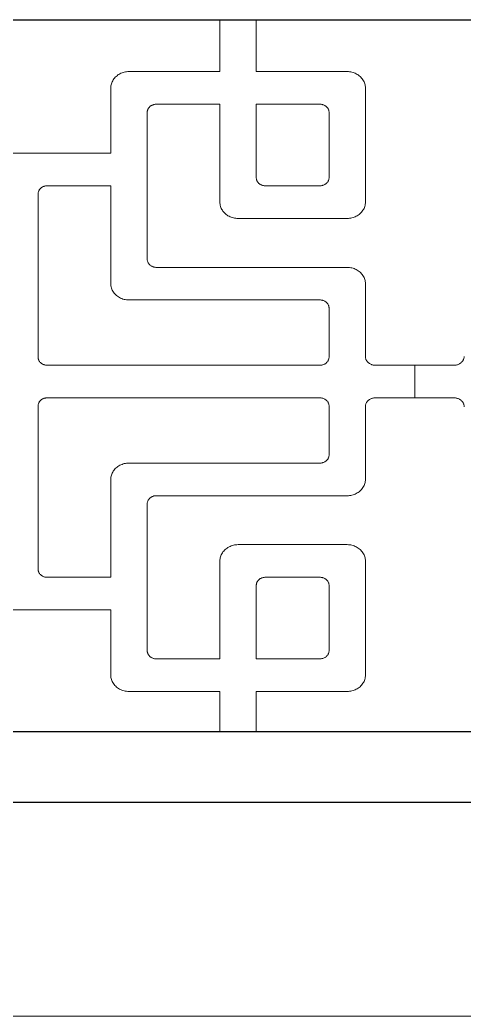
# Model space of a CAD drawing. Extents: x 1188826 to 1909461, y 608442 to 1651179.
# Drawn here: x 1691195 to 1691507, y 1034263 to 1034963 of the extents above; entities that cross this region are included whole.
import ezdxf

# ---------------------------------------------------------------- set-up
doc = ezdxf.new("R2010")
doc.units = 0
doc.header["$LTSCALE"] = 1000
doc.header["$MEASUREMENT"] = 0
doc.linetypes.add('ACAD_ISO10W100', pattern=[18.5, 12, -3, 0.5, -3])
doc.linetypes.add('DOTE', pattern=[2.42, 2, -0.2, 0.02, -0.2])
doc.layers.add('DOTE', color=19, linetype='DOTE', lineweight=9)
doc.layers.add('煤化工粉煤灰', color=7, linetype='Continuous', lineweight=0)
doc.layers.add('立面线', color=40, linetype='Continuous')

msp = doc.modelspace()

# ---------------------------------------------------------------- linework, layer by layer
at = {"layer": 'DOTE', "linetype": 'ACAD_ISO10W100', "ltscale": 100}
msp.add_line((1687342.46, 1034263.42), (1705542.34, 1034263.42), dxfattribs=at)
at = {"layer": '煤化工粉煤灰', "color": 34}
for p, q in [((1691335.43, 1034927.1), (1691335.43, 1034963.44)), ((1691361.02, 1034927.1), (1691361.02, 1034963.44)), ((1691265.79, 1034925.92), (1691265.05, 1034925.57)), ((1691266.56, 1034926.23), (1691265.79, 1034925.92)), ((1691267.34, 1034926.5), (1691266.56, 1034926.23)), ((1691268.14, 1034926.71), (1691267.34, 1034926.5)), ((1691268.96, 1034926.88), (1691268.14, 1034926.71)), ((1691269.78, 1034927.01), (1691268.96, 1034926.88)), ((1691270.61, 1034927.08), (1691269.78, 1034927.01)), ((1691271.45, 1034927.1), (1691270.61, 1034927.08)), ((1691335.43, 1034927.1), (1691271.45, 1034927.1)), ((1691425, 1034927.1), (1691361.02, 1034927.1)), ((1691425.83, 1034927.08), (1691425, 1034927.1)), ((1691426.67, 1034927.01), (1691425.83, 1034927.08)), ((1691427.49, 1034926.88), (1691426.67, 1034927.01)), ((1691428.31, 1034926.71), (1691427.49, 1034926.88)), ((1691429.11, 1034926.5), (1691428.31, 1034926.71)), ((1691429.89, 1034926.23), (1691429.11, 1034926.5)), ((1691430.65, 1034925.92), (1691429.89, 1034926.23)), ((1691431.39, 1034925.57), (1691430.65, 1034925.92)), ((1691259.34, 1034919.33), (1691259.09, 1034918.61)), ((1691259.63, 1034920.03), (1691259.34, 1034919.33)), ((1691259.98, 1034920.71), (1691259.63, 1034920.03)), ((1691260.37, 1034921.37), (1691259.98, 1034920.71)), ((1691260.81, 1034922.01), (1691260.37, 1034921.37)), ((1691261.3, 1034922.62), (1691260.81, 1034922.01)), ((1691261.83, 1034923.2), (1691261.3, 1034922.62)), ((1691262.4, 1034923.75), (1691261.83, 1034923.2)), ((1691263.02, 1034924.26), (1691262.4, 1034923.75)), ((1691263.66, 1034924.74), (1691263.02, 1034924.26)), ((1691264.34, 1034925.17), (1691263.66, 1034924.74)), ((1691265.05, 1034925.57), (1691264.34, 1034925.17)), ((1691432.1, 1034925.17), (1691431.39, 1034925.57)), ((1691432.79, 1034924.74), (1691432.1, 1034925.17)), ((1691433.43, 1034924.26), (1691432.79, 1034924.74)), ((1691434.04, 1034923.75), (1691433.43, 1034924.26)), ((1691434.62, 1034923.2), (1691434.04, 1034923.75)), ((1691435.15, 1034922.62), (1691434.62, 1034923.2)), ((1691435.63, 1034922.01), (1691435.15, 1034922.62)), ((1691436.08, 1034921.37), (1691435.63, 1034922.01)), ((1691436.47, 1034920.71), (1691436.08, 1034921.37)), ((1691436.82, 1034920.03), (1691436.47, 1034920.71)), ((1691437.11, 1034919.33), (1691436.82, 1034920.03)), ((1691437.36, 1034918.61), (1691437.11, 1034919.33)), ((1691258.68, 1034916.39), (1691258.66, 1034915.64)), ((1691258.66, 1034915.64), (1691258.66, 1034869.79)), ((1691258.77, 1034917.14), (1691258.68, 1034916.39)), ((1691258.9, 1034917.88), (1691258.77, 1034917.14)), ((1691259.09, 1034918.61), (1691258.9, 1034917.88)), ((1691437.55, 1034917.88), (1691437.36, 1034918.61)), ((1691437.68, 1034917.14), (1691437.55, 1034917.88)), ((1691437.76, 1034916.39), (1691437.68, 1034917.14)), ((1691437.79, 1034915.64), (1691437.76, 1034916.39)), ((1691437.79, 1034835.4), (1691437.79, 1034915.64)), ((1691284.25, 1034898.45), (1691284.26, 1034898.82)), ((1691284.25, 1034795.29), (1691284.25, 1034898.45)), ((1691284.26, 1034898.82), (1691284.3, 1034899.2)), ((1691284.3, 1034899.2), (1691284.37, 1034899.57)), ((1691284.37, 1034899.57), (1691284.46, 1034899.93)), ((1691284.46, 1034899.93), (1691284.59, 1034900.29)), ((1691284.59, 1034900.29), (1691284.73, 1034900.64)), ((1691284.73, 1034900.64), (1691284.91, 1034900.98)), ((1691284.91, 1034900.98), (1691285.1, 1034901.31)), ((1691285.1, 1034901.31), (1691285.33, 1034901.63)), ((1691285.33, 1034901.63), (1691285.57, 1034901.94)), ((1691285.57, 1034901.94), (1691285.83, 1034902.23)), ((1691285.83, 1034902.23), (1691286.12, 1034902.5)), ((1691286.12, 1034902.5), (1691286.43, 1034902.76)), ((1691286.43, 1034902.76), (1691286.75, 1034902.99)), ((1691286.75, 1034902.99), (1691287.09, 1034903.21)), ((1691287.09, 1034903.21), (1691287.45, 1034903.41)), ((1691287.45, 1034903.41), (1691287.82, 1034903.59)), ((1691287.82, 1034903.59), (1691288.2, 1034903.74)), ((1691288.2, 1034903.74), (1691288.59, 1034903.87)), ((1691288.59, 1034903.87), (1691288.99, 1034903.98)), ((1691288.99, 1034903.98), (1691289.4, 1034904.07)), ((1691289.4, 1034904.07), (1691289.81, 1034904.13)), ((1691289.81, 1034904.13), (1691290.23, 1034904.17)), ((1691290.23, 1034904.17), (1691290.64, 1034904.18)), ((1691290.64, 1034904.18), (1691335.43, 1034904.18)), ((1691335.43, 1034904.18), (1691335.43, 1034835.4)), ((1691361.02, 1034904.18), (1691405.8, 1034904.18)), ((1691361.02, 1034852.6), (1691361.02, 1034904.18)), ((1691405.8, 1034904.18), (1691406.24, 1034904.17)), ((1691406.24, 1034904.17), (1691406.67, 1034904.13)), ((1691406.67, 1034904.13), (1691407.1, 1034904.06)), ((1691407.1, 1034904.06), (1691407.53, 1034903.97)), ((1691407.53, 1034903.97), (1691407.95, 1034903.85)), ((1691407.95, 1034903.85), (1691408.35, 1034903.7)), ((1691408.35, 1034903.7), (1691408.75, 1034903.54)), ((1691408.75, 1034903.54), (1691409.13, 1034903.34)), ((1691409.13, 1034903.34), (1691409.49, 1034903.13)), ((1691409.49, 1034903.13), (1691409.84, 1034902.89)), ((1691409.84, 1034902.89), (1691410.17, 1034902.64)), ((1691410.17, 1034902.64), (1691410.48, 1034902.36)), ((1691410.48, 1034902.36), (1691410.77, 1034902.06)), ((1691410.77, 1034902.06), (1691411.03, 1034901.75)), ((1691411.03, 1034901.75), (1691411.27, 1034901.43)), ((1691411.27, 1034901.43), (1691411.48, 1034901.08)), ((1691411.48, 1034901.08), (1691411.67, 1034900.73)), ((1691411.67, 1034900.73), (1691411.83, 1034900.37)), ((1691411.83, 1034900.37), (1691411.96, 1034899.99)), ((1691411.96, 1034899.99), (1691412.07, 1034899.61)), ((1691412.07, 1034899.61), (1691412.14, 1034899.23)), ((1691412.14, 1034899.23), (1691412.19, 1034898.84)), ((1691412.19, 1034898.84), (1691412.2, 1034898.45)), ((1691412.2, 1034898.45), (1691412.2, 1034852.6)), ((1691130.7, 1034869.79), (1691258.66, 1034869.79)), ((1691361.03, 1034852.22), (1691361.02, 1034852.6)), ((1691361.07, 1034851.85), (1691361.03, 1034852.22)), ((1691361.14, 1034851.48), (1691361.07, 1034851.85)), ((1691361.24, 1034851.11), (1691361.14, 1034851.48)), ((1691361.36, 1034850.76), (1691361.24, 1034851.11)), ((1691361.51, 1034850.4), (1691361.36, 1034850.76)), ((1691361.68, 1034850.06), (1691361.51, 1034850.4)), ((1691361.88, 1034849.73), (1691361.68, 1034850.06)), ((1691362.1, 1034849.41), (1691361.88, 1034849.73)), ((1691362.34, 1034849.11), (1691362.1, 1034849.41)), ((1691362.61, 1034848.82), (1691362.34, 1034849.11)), ((1691410.77, 1034848.98), (1691410.48, 1034848.69)), ((1691411.03, 1034849.29), (1691410.77, 1034848.98)), ((1691411.27, 1034849.62), (1691411.03, 1034849.29)), ((1691411.48, 1034849.96), (1691411.27, 1034849.62)), ((1691411.67, 1034850.31), (1691411.48, 1034849.96)), ((1691411.83, 1034850.68), (1691411.67, 1034850.31)), ((1691411.96, 1034851.05), (1691411.83, 1034850.68)), ((1691412.07, 1034851.43), (1691411.96, 1034851.05)), ((1691412.14, 1034851.82), (1691412.07, 1034851.43)), ((1691412.19, 1034852.21), (1691412.14, 1034851.82)), ((1691412.2, 1034852.6), (1691412.19, 1034852.21)), ((1691207.49, 1034841.51), (1691207.53, 1034841.88)), ((1691207.53, 1034841.88), (1691207.6, 1034842.25)), ((1691207.6, 1034842.25), (1691207.69, 1034842.62)), ((1691207.69, 1034842.62), (1691207.81, 1034842.98)), ((1691207.81, 1034842.98), (1691207.96, 1034843.33)), ((1691207.96, 1034843.33), (1691208.13, 1034843.67)), ((1691208.13, 1034843.67), (1691208.33, 1034844)), ((1691208.33, 1034844), (1691208.55, 1034844.32)), ((1691208.55, 1034844.32), (1691208.8, 1034844.62)), ((1691208.8, 1034844.62), (1691209.06, 1034844.91)), ((1691209.06, 1034844.91), (1691209.35, 1034845.19)), ((1691209.35, 1034845.19), (1691209.65, 1034845.44)), ((1691209.65, 1034845.44), (1691209.98, 1034845.68)), ((1691209.98, 1034845.68), (1691210.32, 1034845.9)), ((1691210.32, 1034845.9), (1691210.67, 1034846.1)), ((1691210.67, 1034846.1), (1691211.04, 1034846.28)), ((1691211.04, 1034846.28), (1691211.42, 1034846.43)), ((1691211.42, 1034846.43), (1691211.82, 1034846.56)), ((1691211.82, 1034846.56), (1691212.22, 1034846.67)), ((1691212.22, 1034846.67), (1691212.62, 1034846.76)), ((1691212.62, 1034846.76), (1691213.04, 1034846.82)), ((1691213.04, 1034846.82), (1691213.45, 1034846.85)), ((1691213.45, 1034846.85), (1691213.87, 1034846.87)), ((1691213.87, 1034846.87), (1691258.66, 1034846.87)), ((1691258.66, 1034846.87), (1691258.66, 1034778.09)), ((1691362.89, 1034848.55), (1691362.61, 1034848.82)), ((1691363.2, 1034848.29), (1691362.89, 1034848.55)), ((1691363.52, 1034848.05), (1691363.2, 1034848.29)), ((1691363.86, 1034847.83), (1691363.52, 1034848.05)), ((1691364.22, 1034847.63), (1691363.86, 1034847.83)), ((1691364.59, 1034847.46), (1691364.22, 1034847.63)), ((1691364.97, 1034847.3), (1691364.59, 1034847.46)), ((1691365.36, 1034847.17), (1691364.97, 1034847.3)), ((1691365.76, 1034847.06), (1691365.36, 1034847.17)), ((1691366.17, 1034846.98), (1691365.76, 1034847.06)), ((1691366.58, 1034846.92), (1691366.17, 1034846.98)), ((1691367, 1034846.88), (1691366.58, 1034846.92)), ((1691367.42, 1034846.87), (1691367, 1034846.88)), ((1691405.8, 1034846.87), (1691367.42, 1034846.87)), ((1691406.24, 1034846.88), (1691405.8, 1034846.87)), ((1691406.67, 1034846.92), (1691406.24, 1034846.88)), ((1691407.1, 1034846.99), (1691406.67, 1034846.92)), ((1691407.53, 1034847.08), (1691407.1, 1034846.99)), ((1691407.95, 1034847.2), (1691407.53, 1034847.08)), ((1691408.35, 1034847.34), (1691407.95, 1034847.2)), ((1691408.75, 1034847.51), (1691408.35, 1034847.34)), ((1691409.13, 1034847.7), (1691408.75, 1034847.51)), ((1691409.49, 1034847.92), (1691409.13, 1034847.7)), ((1691409.84, 1034848.15), (1691409.49, 1034847.92)), ((1691410.17, 1034848.41), (1691409.84, 1034848.15)), ((1691410.48, 1034848.69), (1691410.17, 1034848.41)), ((1691207.47, 1034841.14), (1691207.49, 1034841.51)), ((1691207.47, 1034726.51), (1691207.47, 1034841.14)), ((1691335.43, 1034835.4), (1691335.46, 1034834.65)), ((1691437.76, 1034834.65), (1691437.79, 1034835.4)), ((1691335.46, 1034834.65), (1691335.54, 1034833.91)), ((1691335.54, 1034833.91), (1691335.67, 1034833.17)), ((1691335.67, 1034833.17), (1691335.86, 1034832.44)), ((1691335.86, 1034832.44), (1691336.11, 1034831.72)), ((1691336.11, 1034831.72), (1691336.4, 1034831.02)), ((1691336.4, 1034831.02), (1691336.75, 1034830.33)), ((1691336.75, 1034830.33), (1691337.14, 1034829.67)), ((1691337.14, 1034829.67), (1691337.58, 1034829.04)), ((1691337.58, 1034829.04), (1691338.07, 1034828.43)), ((1691338.07, 1034828.43), (1691338.6, 1034827.85)), ((1691434.62, 1034827.85), (1691435.15, 1034828.43)), ((1691435.15, 1034828.43), (1691435.63, 1034829.04)), ((1691435.63, 1034829.04), (1691436.08, 1034829.67)), ((1691436.08, 1034829.67), (1691436.47, 1034830.33)), ((1691436.47, 1034830.33), (1691436.82, 1034831.02)), ((1691436.82, 1034831.02), (1691437.11, 1034831.72)), ((1691437.11, 1034831.72), (1691437.36, 1034832.44)), ((1691437.36, 1034832.44), (1691437.55, 1034833.17)), ((1691437.55, 1034833.17), (1691437.68, 1034833.91)), ((1691437.68, 1034833.91), (1691437.76, 1034834.65)), ((1691338.6, 1034827.85), (1691339.18, 1034827.3)), ((1691339.18, 1034827.3), (1691339.79, 1034826.79)), ((1691339.79, 1034826.79), (1691340.43, 1034826.31)), ((1691340.43, 1034826.31), (1691341.11, 1034825.87)), ((1691341.11, 1034825.87), (1691341.83, 1034825.48)), ((1691341.83, 1034825.48), (1691342.56, 1034825.12)), ((1691342.56, 1034825.12), (1691343.33, 1034824.81)), ((1691343.33, 1034824.81), (1691344.11, 1034824.55)), ((1691344.11, 1034824.55), (1691344.91, 1034824.33)), ((1691344.91, 1034824.33), (1691345.73, 1034824.16)), ((1691345.73, 1034824.16), (1691346.55, 1034824.04)), ((1691346.55, 1034824.04), (1691347.39, 1034823.97)), ((1691347.39, 1034823.97), (1691348.22, 1034823.94)), ((1691348.22, 1034823.94), (1691425, 1034823.94)), ((1691425, 1034823.94), (1691425.83, 1034823.97)), ((1691425.83, 1034823.97), (1691426.67, 1034824.04)), ((1691426.67, 1034824.04), (1691427.49, 1034824.16)), ((1691427.49, 1034824.16), (1691428.31, 1034824.33)), ((1691428.31, 1034824.33), (1691429.11, 1034824.55)), ((1691429.11, 1034824.55), (1691429.89, 1034824.81)), ((1691429.89, 1034824.81), (1691430.65, 1034825.12)), ((1691430.65, 1034825.12), (1691431.39, 1034825.48)), ((1691431.39, 1034825.48), (1691432.1, 1034825.87)), ((1691432.1, 1034825.87), (1691432.79, 1034826.31)), ((1691432.79, 1034826.31), (1691433.43, 1034826.79)), ((1691433.43, 1034826.79), (1691434.04, 1034827.3)), ((1691434.04, 1034827.3), (1691434.62, 1034827.85)), ((1691284.26, 1034794.91), (1691284.25, 1034795.29)), ((1691284.3, 1034794.54), (1691284.26, 1034794.91)), ((1691284.37, 1034794.17), (1691284.3, 1034794.54)), ((1691284.46, 1034793.8), (1691284.37, 1034794.17)), ((1691284.59, 1034793.44), (1691284.46, 1034793.8)), ((1691284.73, 1034793.09), (1691284.59, 1034793.44)), ((1691284.91, 1034792.75), (1691284.73, 1034793.09)), ((1691285.1, 1034792.42), (1691284.91, 1034792.75)), ((1691285.33, 1034792.1), (1691285.1, 1034792.42)), ((1691285.57, 1034791.8), (1691285.33, 1034792.1)), ((1691285.83, 1034791.51), (1691285.57, 1034791.8)), ((1691286.12, 1034791.23), (1691285.83, 1034791.51)), ((1691286.43, 1034790.98), (1691286.12, 1034791.23)), ((1691286.75, 1034790.74), (1691286.43, 1034790.98)), ((1691287.09, 1034790.52), (1691286.75, 1034790.74)), ((1691287.45, 1034790.32), (1691287.09, 1034790.52)), ((1691287.82, 1034790.15), (1691287.45, 1034790.32)), ((1691288.2, 1034789.99), (1691287.82, 1034790.15)), ((1691288.59, 1034789.86), (1691288.2, 1034789.99)), ((1691288.99, 1034789.75), (1691288.59, 1034789.86)), ((1691289.4, 1034789.66), (1691288.99, 1034789.75)), ((1691289.81, 1034789.6), (1691289.4, 1034789.66)), ((1691290.23, 1034789.57), (1691289.81, 1034789.6)), ((1691290.64, 1034789.55), (1691290.23, 1034789.57)), ((1691425, 1034789.55), (1691290.64, 1034789.55)), ((1691425.83, 1034789.53), (1691425, 1034789.55)), ((1691426.67, 1034789.46), (1691425.83, 1034789.53)), ((1691427.49, 1034789.33), (1691426.67, 1034789.46)), ((1691428.31, 1034789.16), (1691427.49, 1034789.33)), ((1691429.11, 1034788.95), (1691428.31, 1034789.16)), ((1691429.89, 1034788.68), (1691429.11, 1034788.95)), ((1691430.65, 1034788.37), (1691429.89, 1034788.68)), ((1691431.39, 1034788.02), (1691430.65, 1034788.37)), ((1691432.1, 1034787.62), (1691431.39, 1034788.02)), ((1691432.79, 1034787.19), (1691432.1, 1034787.62)), ((1691433.43, 1034786.71), (1691432.79, 1034787.19)), ((1691434.04, 1034786.2), (1691433.43, 1034786.71)), ((1691434.62, 1034785.65), (1691434.04, 1034786.2)), ((1691435.15, 1034785.07), (1691434.62, 1034785.65)), ((1691435.63, 1034784.46), (1691435.15, 1034785.07)), ((1691436.08, 1034783.82), (1691435.63, 1034784.46)), ((1691436.47, 1034783.16), (1691436.08, 1034783.82)), ((1691436.82, 1034782.48), (1691436.47, 1034783.16)), ((1691437.11, 1034781.78), (1691436.82, 1034782.48)), ((1691437.36, 1034781.06), (1691437.11, 1034781.78)), ((1691437.55, 1034780.33), (1691437.36, 1034781.06)), ((1691437.68, 1034779.59), (1691437.55, 1034780.33)), ((1691437.76, 1034778.84), (1691437.68, 1034779.59)), ((1691258.66, 1034778.09), (1691258.69, 1034777.31)), ((1691258.69, 1034777.31), (1691258.78, 1034776.53)), ((1691258.78, 1034776.53), (1691258.92, 1034775.76)), ((1691258.92, 1034775.76), (1691259.13, 1034775)), ((1691259.13, 1034775), (1691259.4, 1034774.25)), ((1691259.4, 1034774.25), (1691259.72, 1034773.53)), ((1691259.72, 1034773.53), (1691260.09, 1034772.82)), ((1691260.09, 1034772.82), (1691260.52, 1034772.14)), ((1691260.52, 1034772.14), (1691261, 1034771.48)), ((1691437.79, 1034778.09), (1691437.76, 1034778.84)), ((1691437.79, 1034727), (1691437.79, 1034778.09)), ((1691261, 1034771.48), (1691261.53, 1034770.86)), ((1691261.53, 1034770.86), (1691262.1, 1034770.27)), ((1691262.1, 1034770.27), (1691262.72, 1034769.71)), ((1691262.72, 1034769.71), (1691263.38, 1034769.2)), ((1691263.38, 1034769.2), (1691264.07, 1034768.73)), ((1691264.07, 1034768.73), (1691264.8, 1034768.3)), ((1691264.8, 1034768.3), (1691265.56, 1034767.91)), ((1691265.56, 1034767.91), (1691266.35, 1034767.58)), ((1691266.35, 1034767.58), (1691267.17, 1034767.29)), ((1691267.17, 1034767.29), (1691268, 1034767.05)), ((1691268, 1034767.05), (1691268.85, 1034766.87)), ((1691268.85, 1034766.87), (1691269.71, 1034766.74)), ((1691269.71, 1034766.74), (1691270.58, 1034766.66)), ((1691270.58, 1034766.66), (1691271.45, 1034766.63)), ((1691271.45, 1034766.63), (1691405.8, 1034766.63)), ((1691405.8, 1034766.63), (1691406.24, 1034766.62)), ((1691406.24, 1034766.62), (1691406.67, 1034766.58)), ((1691406.67, 1034766.58), (1691407.1, 1034766.51)), ((1691407.1, 1034766.51), (1691407.53, 1034766.42)), ((1691407.53, 1034766.42), (1691407.95, 1034766.3)), ((1691407.95, 1034766.3), (1691408.35, 1034766.16)), ((1691408.35, 1034766.16), (1691408.75, 1034765.99)), ((1691408.75, 1034765.99), (1691409.13, 1034765.8)), ((1691409.13, 1034765.8), (1691409.49, 1034765.58)), ((1691409.49, 1034765.58), (1691409.84, 1034765.34)), ((1691409.84, 1034765.34), (1691410.17, 1034765.09)), ((1691410.17, 1034765.09), (1691410.48, 1034764.81)), ((1691410.48, 1034764.81), (1691410.77, 1034764.52)), ((1691410.77, 1034764.52), (1691411.03, 1034764.2)), ((1691411.03, 1034764.2), (1691411.27, 1034763.88)), ((1691411.27, 1034763.88), (1691411.48, 1034763.54)), ((1691411.48, 1034763.54), (1691411.67, 1034763.18)), ((1691411.67, 1034763.18), (1691411.83, 1034762.82)), ((1691411.83, 1034762.82), (1691411.96, 1034762.44)), ((1691411.96, 1034762.44), (1691412.07, 1034762.06)), ((1691412.07, 1034762.06), (1691412.14, 1034761.68)), ((1691412.14, 1034761.68), (1691412.19, 1034761.29)), ((1691412.19, 1034761.29), (1691412.2, 1034760.9)), ((1691412.2, 1034760.9), (1691412.2, 1034726.51)), ((1691207.49, 1034726.14), (1691207.47, 1034726.51)), ((1691207.53, 1034725.76), (1691207.49, 1034726.14)), ((1691207.6, 1034725.39), (1691207.53, 1034725.76)), ((1691207.69, 1034725.03), (1691207.6, 1034725.39)), ((1691207.81, 1034724.67), (1691207.69, 1034725.03)), ((1691207.96, 1034724.32), (1691207.81, 1034724.67)), ((1691208.13, 1034723.98), (1691207.96, 1034724.32)), ((1691208.33, 1034723.65), (1691208.13, 1034723.98)), ((1691208.55, 1034723.33), (1691208.33, 1034723.65)), ((1691208.8, 1034723.02), (1691208.55, 1034723.33)), ((1691209.06, 1034722.73), (1691208.8, 1034723.02)), ((1691410.77, 1034722.89), (1691410.48, 1034722.6)), ((1691411.03, 1034723.21), (1691410.77, 1034722.89)), ((1691411.27, 1034723.53), (1691411.03, 1034723.21)), ((1691411.48, 1034723.87), (1691411.27, 1034723.53)), ((1691411.67, 1034724.23), (1691411.48, 1034723.87)), ((1691411.83, 1034724.59), (1691411.67, 1034724.23)), ((1691411.96, 1034724.96), (1691411.83, 1034724.59)), ((1691412.07, 1034725.35), (1691411.96, 1034724.96)), ((1691412.14, 1034725.73), (1691412.07, 1034725.35)), ((1691412.19, 1034726.12), (1691412.14, 1034725.73)), ((1691412.2, 1034726.51), (1691412.19, 1034726.12)), ((1691437.81, 1034726.58), (1691437.79, 1034727)), ((1691437.86, 1034726.16), (1691437.81, 1034726.58)), ((1691437.94, 1034725.74), (1691437.86, 1034726.16)), ((1691438.05, 1034725.32), (1691437.94, 1034725.74)), ((1691438.19, 1034724.92), (1691438.05, 1034725.32)), ((1691438.37, 1034724.52), (1691438.19, 1034724.92)), ((1691438.57, 1034724.14), (1691438.37, 1034724.52)), ((1691438.8, 1034723.77), (1691438.57, 1034724.14)), ((1691439.06, 1034723.41), (1691438.8, 1034723.77)), ((1691439.35, 1034723.08), (1691439.06, 1034723.41)), ((1691439.66, 1034722.76), (1691439.35, 1034723.08)), ((1691505.69, 1034723.08), (1691505.38, 1034722.76)), ((1691505.98, 1034723.41), (1691505.69, 1034723.08)), ((1691506.24, 1034723.77), (1691505.98, 1034723.41)), ((1691506.47, 1034724.14), (1691506.24, 1034723.77)), ((1691506.68, 1034724.52), (1691506.47, 1034724.14)), ((1691506.85, 1034724.92), (1691506.68, 1034724.52)), ((1691506.99, 1034725.32), (1691506.85, 1034724.92)), ((1691507.11, 1034725.74), (1691506.99, 1034725.32)), ((1691507.19, 1034726.16), (1691507.11, 1034725.74)), ((1691507.24, 1034726.58), (1691507.19, 1034726.16)), ((1691507.25, 1034727), (1691507.24, 1034726.58)), ((1691209.35, 1034722.46), (1691209.06, 1034722.73)), ((1691209.65, 1034722.2), (1691209.35, 1034722.46)), ((1691209.98, 1034721.96), (1691209.65, 1034722.2)), ((1691210.32, 1034721.75), (1691209.98, 1034721.96)), ((1691210.67, 1034721.55), (1691210.32, 1034721.75)), ((1691211.04, 1034721.37), (1691210.67, 1034721.55)), ((1691211.42, 1034721.22), (1691211.04, 1034721.37)), ((1691211.82, 1034721.08), (1691211.42, 1034721.22)), ((1691212.22, 1034720.98), (1691211.82, 1034721.08)), ((1691212.62, 1034720.89), (1691212.22, 1034720.98)), ((1691213.04, 1034720.83), (1691212.62, 1034720.89)), ((1691213.45, 1034720.79), (1691213.04, 1034720.83)), ((1691213.87, 1034720.78), (1691213.45, 1034720.79)), ((1691213.87, 1034720.78), (1691405.8, 1034720.78)), ((1691406.24, 1034720.79), (1691405.8, 1034720.78)), ((1691406.67, 1034720.83), (1691406.24, 1034720.79)), ((1691407.1, 1034720.9), (1691406.67, 1034720.83)), ((1691407.53, 1034720.99), (1691407.1, 1034720.9)), ((1691407.95, 1034721.11), (1691407.53, 1034720.99)), ((1691408.35, 1034721.25), (1691407.95, 1034721.11)), ((1691408.75, 1034721.42), (1691408.35, 1034721.25)), ((1691409.13, 1034721.61), (1691408.75, 1034721.42)), ((1691409.49, 1034721.83), (1691409.13, 1034721.61)), ((1691409.84, 1034722.07), (1691409.49, 1034721.83)), ((1691410.17, 1034722.32), (1691409.84, 1034722.07)), ((1691410.48, 1034722.6), (1691410.17, 1034722.32)), ((1691440, 1034722.45), (1691439.66, 1034722.76)), ((1691440.35, 1034722.18), (1691440, 1034722.45)), ((1691440.73, 1034721.92), (1691440.35, 1034722.18)), ((1691441.13, 1034721.69), (1691440.73, 1034721.92)), ((1691441.54, 1034721.48), (1691441.13, 1034721.69)), ((1691441.97, 1034721.3), (1691441.54, 1034721.48)), ((1691442.41, 1034721.14), (1691441.97, 1034721.3)), ((1691442.86, 1034721.01), (1691442.41, 1034721.14)), ((1691443.32, 1034720.91), (1691442.86, 1034721.01)), ((1691443.79, 1034720.84), (1691443.32, 1034720.91)), ((1691444.26, 1034720.79), (1691443.79, 1034720.84)), ((1691444.74, 1034720.78), (1691444.26, 1034720.79)), ((1691500.31, 1034720.78), (1691444.74, 1034720.78)), ((1691472.52, 1034720.78), (1691472.52, 1034697.86)), ((1691500.78, 1034720.79), (1691500.31, 1034720.78)), ((1691501.25, 1034720.84), (1691500.78, 1034720.79)), ((1691501.72, 1034720.91), (1691501.25, 1034720.84)), ((1691502.18, 1034721.01), (1691501.72, 1034720.91)), ((1691502.63, 1034721.14), (1691502.18, 1034721.01)), ((1691503.07, 1034721.3), (1691502.63, 1034721.14)), ((1691503.5, 1034721.48), (1691503.07, 1034721.3)), ((1691503.91, 1034721.69), (1691503.5, 1034721.48)), ((1691504.31, 1034721.92), (1691503.91, 1034721.69)), ((1691504.69, 1034722.18), (1691504.31, 1034721.92)), ((1691505.05, 1034722.45), (1691504.69, 1034722.18)), ((1691505.38, 1034722.76), (1691505.05, 1034722.45)), ((1691208.13, 1034694.66), (1691208.33, 1034694.99)), ((1691208.33, 1034694.99), (1691208.55, 1034695.31)), ((1691208.55, 1034695.31), (1691208.8, 1034695.61)), ((1691208.8, 1034695.61), (1691209.06, 1034695.9)), ((1691209.06, 1034695.9), (1691209.35, 1034696.18)), ((1691209.35, 1034696.18), (1691209.65, 1034696.43)), ((1691209.65, 1034696.43), (1691209.98, 1034696.67)), ((1691209.98, 1034696.67), (1691210.32, 1034696.89)), ((1691210.32, 1034696.89), (1691210.67, 1034697.09)), ((1691210.67, 1034697.09), (1691211.04, 1034697.26)), ((1691211.04, 1034697.26), (1691211.42, 1034697.42)), ((1691211.42, 1034697.42), (1691211.82, 1034697.55)), ((1691211.82, 1034697.55), (1691212.22, 1034697.66)), ((1691212.22, 1034697.66), (1691212.62, 1034697.74)), ((1691212.62, 1034697.74), (1691213.04, 1034697.81)), ((1691213.04, 1034697.81), (1691213.45, 1034697.84)), ((1691213.45, 1034697.84), (1691213.87, 1034697.86)), ((1691405.8, 1034697.86), (1691213.87, 1034697.86)), ((1691405.8, 1034697.86), (1691406.24, 1034697.84)), ((1691406.24, 1034697.84), (1691406.67, 1034697.8)), ((1691406.67, 1034697.8), (1691407.1, 1034697.74)), ((1691407.1, 1034697.74), (1691407.53, 1034697.64)), ((1691407.53, 1034697.64), (1691407.95, 1034697.52)), ((1691407.95, 1034697.52), (1691408.35, 1034697.38)), ((1691408.35, 1034697.38), (1691408.75, 1034697.21)), ((1691408.75, 1034697.21), (1691409.13, 1034697.02)), ((1691409.13, 1034697.02), (1691409.49, 1034696.81)), ((1691409.49, 1034696.81), (1691409.84, 1034696.57)), ((1691409.84, 1034696.57), (1691410.17, 1034696.31)), ((1691410.17, 1034696.31), (1691410.48, 1034696.04)), ((1691410.48, 1034696.04), (1691410.77, 1034695.74)), ((1691410.77, 1034695.74), (1691411.03, 1034695.43)), ((1691411.03, 1034695.43), (1691411.27, 1034695.1)), ((1691411.27, 1034695.1), (1691411.48, 1034694.76)), ((1691438.8, 1034694.87), (1691438.57, 1034694.5)), ((1691439.06, 1034695.22), (1691438.8, 1034694.87)), ((1691439.35, 1034695.56), (1691439.06, 1034695.22)), ((1691439.66, 1034695.88), (1691439.35, 1034695.56)), ((1691440, 1034696.18), (1691439.66, 1034695.88)), ((1691440.35, 1034696.46), (1691440, 1034696.18)), ((1691440.73, 1034696.72), (1691440.35, 1034696.46)), ((1691441.13, 1034696.95), (1691440.73, 1034696.72)), ((1691441.54, 1034697.16), (1691441.13, 1034696.95)), ((1691441.97, 1034697.34), (1691441.54, 1034697.16)), ((1691442.41, 1034697.5), (1691441.97, 1034697.34)), ((1691442.86, 1034697.62), (1691442.41, 1034697.5)), ((1691443.32, 1034697.72), (1691442.86, 1034697.62)), ((1691443.79, 1034697.8), (1691443.32, 1034697.72)), ((1691444.26, 1034697.84), (1691443.79, 1034697.8)), ((1691444.74, 1034697.86), (1691444.26, 1034697.84)), ((1691500.31, 1034697.86), (1691444.74, 1034697.86)), ((1691500.78, 1034697.84), (1691500.31, 1034697.86)), ((1691501.25, 1034697.8), (1691500.78, 1034697.84)), ((1691501.72, 1034697.72), (1691501.25, 1034697.8)), ((1691502.18, 1034697.62), (1691501.72, 1034697.72)), ((1691502.63, 1034697.5), (1691502.18, 1034697.62)), ((1691503.07, 1034697.34), (1691502.63, 1034697.5)), ((1691503.5, 1034697.16), (1691503.07, 1034697.34)), ((1691503.91, 1034696.95), (1691503.5, 1034697.16)), ((1691504.31, 1034696.72), (1691503.91, 1034696.95)), ((1691504.69, 1034696.46), (1691504.31, 1034696.72)), ((1691505.05, 1034696.18), (1691504.69, 1034696.46)), ((1691505.38, 1034695.88), (1691505.05, 1034696.18)), ((1691505.69, 1034695.56), (1691505.38, 1034695.88)), ((1691505.98, 1034695.22), (1691505.69, 1034695.56)), ((1691506.24, 1034694.87), (1691505.98, 1034695.22)), ((1691506.47, 1034694.5), (1691506.24, 1034694.87)), ((1691207.47, 1034692.12), (1691207.49, 1034692.5)), ((1691207.47, 1034577.5), (1691207.47, 1034692.12)), ((1691207.49, 1034692.5), (1691207.53, 1034692.87)), ((1691207.53, 1034692.87), (1691207.6, 1034693.24)), ((1691207.6, 1034693.24), (1691207.69, 1034693.61)), ((1691207.69, 1034693.61), (1691207.81, 1034693.97)), ((1691207.81, 1034693.97), (1691207.96, 1034694.32)), ((1691207.96, 1034694.32), (1691208.13, 1034694.66)), ((1691411.48, 1034694.76), (1691411.67, 1034694.41)), ((1691411.67, 1034694.41), (1691411.83, 1034694.04)), ((1691411.83, 1034694.04), (1691411.96, 1034693.67)), ((1691411.96, 1034693.67), (1691412.07, 1034693.29)), ((1691412.07, 1034693.29), (1691412.14, 1034692.9)), ((1691412.14, 1034692.9), (1691412.19, 1034692.51)), ((1691412.19, 1034692.51), (1691412.2, 1034692.12)), ((1691412.2, 1034692.12), (1691412.2, 1034657.74)), ((1691437.81, 1034692.06), (1691437.79, 1034691.63)), ((1691437.79, 1034691.63), (1691437.79, 1034640.54)), ((1691437.86, 1034692.48), (1691437.81, 1034692.06)), ((1691437.94, 1034692.9), (1691437.86, 1034692.48)), ((1691438.05, 1034693.31), (1691437.94, 1034692.9)), ((1691438.19, 1034693.72), (1691438.05, 1034693.31)), ((1691438.37, 1034694.11), (1691438.19, 1034693.72)), ((1691438.57, 1034694.5), (1691438.37, 1034694.11)), ((1691506.68, 1034694.11), (1691506.47, 1034694.5)), ((1691506.85, 1034693.72), (1691506.68, 1034694.11)), ((1691506.99, 1034693.31), (1691506.85, 1034693.72)), ((1691507.11, 1034692.9), (1691506.99, 1034693.31)), ((1691507.19, 1034692.48), (1691507.11, 1034692.9)), ((1691507.24, 1034692.06), (1691507.19, 1034692.48)), ((1691507.25, 1034691.63), (1691507.24, 1034692.06)), ((1691409.49, 1034653.05), (1691409.13, 1034652.84)), ((1691409.84, 1034653.29), (1691409.49, 1034653.05)), ((1691410.17, 1034653.55), (1691409.84, 1034653.29)), ((1691410.48, 1034653.82), (1691410.17, 1034653.55)), ((1691410.77, 1034654.12), (1691410.48, 1034653.82)), ((1691411.03, 1034654.43), (1691410.77, 1034654.12)), ((1691411.27, 1034654.76), (1691411.03, 1034654.43)), ((1691411.48, 1034655.1), (1691411.27, 1034654.76)), ((1691411.67, 1034655.45), (1691411.48, 1034655.1)), ((1691411.83, 1034655.82), (1691411.67, 1034655.45)), ((1691411.96, 1034656.19), (1691411.83, 1034655.82)), ((1691412.07, 1034656.57), (1691411.96, 1034656.19)), ((1691412.14, 1034656.96), (1691412.07, 1034656.57)), ((1691412.19, 1034657.35), (1691412.14, 1034656.96)), ((1691412.2, 1034657.74), (1691412.19, 1034657.35)), ((1691260.37, 1034646.27), (1691259.98, 1034645.61)), ((1691260.81, 1034646.91), (1691260.37, 1034646.27)), ((1691261.3, 1034647.52), (1691260.81, 1034646.91)), ((1691261.83, 1034648.1), (1691261.3, 1034647.52)), ((1691262.4, 1034648.65), (1691261.83, 1034648.1)), ((1691263.02, 1034649.16), (1691262.4, 1034648.65)), ((1691263.66, 1034649.64), (1691263.02, 1034649.16)), ((1691264.34, 1034650.07), (1691263.66, 1034649.64)), ((1691265.05, 1034650.47), (1691264.34, 1034650.07)), ((1691265.79, 1034650.82), (1691265.05, 1034650.47)), ((1691266.56, 1034651.13), (1691265.79, 1034650.82)), ((1691267.34, 1034651.4), (1691266.56, 1034651.13)), ((1691268.14, 1034651.61), (1691267.34, 1034651.4)), ((1691268.96, 1034651.79), (1691268.14, 1034651.61)), ((1691269.78, 1034651.91), (1691268.96, 1034651.79)), ((1691270.61, 1034651.98), (1691269.78, 1034651.91)), ((1691271.45, 1034652.01), (1691270.61, 1034651.98)), ((1691405.8, 1034652.01), (1691271.45, 1034652.01)), ((1691406.24, 1034652.02), (1691405.8, 1034652.01)), ((1691406.67, 1034652.06), (1691406.24, 1034652.02)), ((1691407.1, 1034652.13), (1691406.67, 1034652.06)), ((1691407.53, 1034652.22), (1691407.1, 1034652.13)), ((1691407.95, 1034652.34), (1691407.53, 1034652.22)), ((1691408.35, 1034652.48), (1691407.95, 1034652.34)), ((1691408.75, 1034652.65), (1691408.35, 1034652.48)), ((1691409.13, 1034652.84), (1691408.75, 1034652.65)), ((1691258.68, 1034641.29), (1691258.66, 1034640.54)), ((1691258.66, 1034640.54), (1691258.66, 1034571.77)), ((1691258.77, 1034642.04), (1691258.68, 1034641.29)), ((1691258.9, 1034642.78), (1691258.77, 1034642.04)), ((1691259.09, 1034643.51), (1691258.9, 1034642.78)), ((1691259.34, 1034644.23), (1691259.09, 1034643.51)), ((1691259.63, 1034644.93), (1691259.34, 1034644.23)), ((1691259.98, 1034645.61), (1691259.63, 1034644.93)), ((1691437.68, 1034639.05), (1691437.55, 1034638.31)), ((1691437.76, 1034639.79), (1691437.68, 1034639.05)), ((1691437.79, 1034640.54), (1691437.76, 1034639.79)), ((1691433.43, 1034631.92), (1691432.79, 1034631.45)), ((1691434.04, 1034632.44), (1691433.43, 1034631.92)), ((1691434.62, 1034632.99), (1691434.04, 1034632.44)), ((1691435.15, 1034633.57), (1691434.62, 1034632.99)), ((1691435.63, 1034634.17), (1691435.15, 1034633.57)), ((1691436.08, 1034634.81), (1691435.63, 1034634.17)), ((1691436.47, 1034635.47), (1691436.08, 1034634.81)), ((1691436.82, 1034636.16), (1691436.47, 1034635.47)), ((1691437.11, 1034636.86), (1691436.82, 1034636.16)), ((1691437.36, 1034637.58), (1691437.11, 1034636.86)), ((1691437.55, 1034638.31), (1691437.36, 1034637.58)), ((1691284.59, 1034625.19), (1691284.46, 1034624.83)), ((1691284.73, 1034625.54), (1691284.59, 1034625.19)), ((1691284.91, 1034625.88), (1691284.73, 1034625.54)), ((1691285.1, 1034626.21), (1691284.91, 1034625.88)), ((1691285.33, 1034626.53), (1691285.1, 1034626.21)), ((1691285.57, 1034626.84), (1691285.33, 1034626.53)), ((1691285.83, 1034627.13), (1691285.57, 1034626.84)), ((1691286.12, 1034627.4), (1691285.83, 1034627.13)), ((1691286.43, 1034627.66), (1691286.12, 1034627.4)), ((1691286.75, 1034627.9), (1691286.43, 1034627.66)), ((1691287.09, 1034628.11), (1691286.75, 1034627.9)), ((1691287.45, 1034628.31), (1691287.09, 1034628.11)), ((1691287.82, 1034628.49), (1691287.45, 1034628.31)), ((1691288.2, 1034628.64), (1691287.82, 1034628.49)), ((1691288.59, 1034628.78), (1691288.2, 1034628.64)), ((1691288.99, 1034628.89), (1691288.59, 1034628.78)), ((1691289.4, 1034628.97), (1691288.99, 1034628.89)), ((1691289.81, 1034629.03), (1691289.4, 1034628.97)), ((1691290.23, 1034629.07), (1691289.81, 1034629.03)), ((1691290.64, 1034629.08), (1691290.23, 1034629.07)), ((1691425, 1034629.08), (1691290.64, 1034629.08)), ((1691425.83, 1034629.11), (1691425, 1034629.08)), ((1691426.67, 1034629.18), (1691425.83, 1034629.11)), ((1691427.49, 1034629.3), (1691426.67, 1034629.18)), ((1691428.31, 1034629.47), (1691427.49, 1034629.3)), ((1691429.11, 1034629.69), (1691428.31, 1034629.47)), ((1691429.89, 1034629.95), (1691429.11, 1034629.69)), ((1691430.65, 1034630.26), (1691429.89, 1034629.95)), ((1691431.39, 1034630.62), (1691430.65, 1034630.26)), ((1691432.1, 1034631.01), (1691431.39, 1034630.62)), ((1691432.79, 1034631.45), (1691432.1, 1034631.01)), ((1691284.26, 1034623.72), (1691284.25, 1034623.35)), ((1691284.25, 1034623.35), (1691284.25, 1034520.19)), ((1691284.3, 1034624.1), (1691284.26, 1034623.72)), ((1691284.37, 1034624.47), (1691284.3, 1034624.1)), ((1691284.46, 1034624.83), (1691284.37, 1034624.47)), ((1691338.07, 1034590.21), (1691337.58, 1034589.6)), ((1691338.6, 1034590.79), (1691338.07, 1034590.21)), ((1691339.18, 1034591.34), (1691338.6, 1034590.79)), ((1691339.79, 1034591.85), (1691339.18, 1034591.34)), ((1691340.43, 1034592.32), (1691339.79, 1034591.85)), ((1691341.11, 1034592.76), (1691340.43, 1034592.32)), ((1691341.83, 1034593.16), (1691341.11, 1034592.76)), ((1691342.56, 1034593.51), (1691341.83, 1034593.16)), ((1691343.33, 1034593.82), (1691342.56, 1034593.51)), ((1691344.11, 1034594.08), (1691343.33, 1034593.82)), ((1691344.91, 1034594.3), (1691344.11, 1034594.08)), ((1691345.73, 1034594.47), (1691344.91, 1034594.3)), ((1691346.55, 1034594.6), (1691345.73, 1034594.47)), ((1691347.39, 1034594.67), (1691346.55, 1034594.6)), ((1691348.22, 1034594.69), (1691347.39, 1034594.67)), ((1691425, 1034594.69), (1691348.22, 1034594.69)), ((1691425.83, 1034594.67), (1691425, 1034594.69)), ((1691426.67, 1034594.6), (1691425.83, 1034594.67)), ((1691427.49, 1034594.47), (1691426.67, 1034594.6)), ((1691428.31, 1034594.3), (1691427.49, 1034594.47)), ((1691429.11, 1034594.08), (1691428.31, 1034594.3)), ((1691429.89, 1034593.82), (1691429.11, 1034594.08)), ((1691430.65, 1034593.51), (1691429.89, 1034593.82)), ((1691431.39, 1034593.16), (1691430.65, 1034593.51)), ((1691432.1, 1034592.76), (1691431.39, 1034593.16)), ((1691432.79, 1034592.32), (1691432.1, 1034592.76)), ((1691433.43, 1034591.85), (1691432.79, 1034592.32)), ((1691434.04, 1034591.34), (1691433.43, 1034591.85)), ((1691434.62, 1034590.79), (1691434.04, 1034591.34)), ((1691435.15, 1034590.21), (1691434.62, 1034590.79)), ((1691435.63, 1034589.6), (1691435.15, 1034590.21)), ((1691335.46, 1034583.98), (1691335.43, 1034583.23)), ((1691335.43, 1034514.46), (1691335.43, 1034583.23)), ((1691335.54, 1034584.73), (1691335.46, 1034583.98)), ((1691335.67, 1034585.47), (1691335.54, 1034584.73)), ((1691335.86, 1034586.2), (1691335.67, 1034585.47)), ((1691336.11, 1034586.92), (1691335.86, 1034586.2)), ((1691336.4, 1034587.62), (1691336.11, 1034586.92)), ((1691336.75, 1034588.3), (1691336.4, 1034587.62)), ((1691337.14, 1034588.96), (1691336.75, 1034588.3)), ((1691337.58, 1034589.6), (1691337.14, 1034588.96)), ((1691436.08, 1034588.96), (1691435.63, 1034589.6)), ((1691436.47, 1034588.3), (1691436.08, 1034588.96)), ((1691436.82, 1034587.62), (1691436.47, 1034588.3)), ((1691437.11, 1034586.92), (1691436.82, 1034587.62)), ((1691437.36, 1034586.2), (1691437.11, 1034586.92)), ((1691437.55, 1034585.47), (1691437.36, 1034586.2)), ((1691437.68, 1034584.73), (1691437.55, 1034585.47)), ((1691437.76, 1034583.98), (1691437.68, 1034584.73)), ((1691437.79, 1034583.23), (1691437.76, 1034583.98)), ((1691437.79, 1034502.99), (1691437.79, 1034583.23)), ((1691207.49, 1034577.12), (1691207.47, 1034577.5)), ((1691207.53, 1034576.75), (1691207.49, 1034577.12)), ((1691207.6, 1034576.38), (1691207.53, 1034576.75)), ((1691207.69, 1034576.02), (1691207.6, 1034576.38)), ((1691207.81, 1034575.66), (1691207.69, 1034576.02)), ((1691207.96, 1034575.31), (1691207.81, 1034575.66)), ((1691208.13, 1034574.96), (1691207.96, 1034575.31)), ((1691208.33, 1034574.63), (1691208.13, 1034574.96)), ((1691208.55, 1034574.32), (1691208.33, 1034574.63)), ((1691208.8, 1034574.01), (1691208.55, 1034574.32)), ((1691209.06, 1034573.72), (1691208.8, 1034574.01)), ((1691209.35, 1034573.45), (1691209.06, 1034573.72)), ((1691209.65, 1034573.19), (1691209.35, 1034573.45)), ((1691209.98, 1034572.95), (1691209.65, 1034573.19)), ((1691210.32, 1034572.73), (1691209.98, 1034572.95)), ((1691210.67, 1034572.54), (1691210.32, 1034572.73)), ((1691211.04, 1034572.36), (1691210.67, 1034572.54)), ((1691211.42, 1034572.2), (1691211.04, 1034572.36)), ((1691211.82, 1034572.07), (1691211.42, 1034572.2)), ((1691212.22, 1034571.96), (1691211.82, 1034572.07)), ((1691212.62, 1034571.88), (1691212.22, 1034571.96)), ((1691213.04, 1034571.82), (1691212.62, 1034571.88)), ((1691213.45, 1034571.78), (1691213.04, 1034571.82)), ((1691213.87, 1034571.77), (1691213.45, 1034571.78)), ((1691258.66, 1034571.77), (1691213.87, 1034571.77)), ((1691361.88, 1034568.9), (1691361.68, 1034568.57)), ((1691362.1, 1034569.22), (1691361.88, 1034568.9)), ((1691362.34, 1034569.53), (1691362.1, 1034569.22)), ((1691362.61, 1034569.82), (1691362.34, 1034569.53)), ((1691362.89, 1034570.09), (1691362.61, 1034569.82)), ((1691363.2, 1034570.35), (1691362.89, 1034570.09)), ((1691363.52, 1034570.58), (1691363.2, 1034570.35)), ((1691363.86, 1034570.8), (1691363.52, 1034570.58)), ((1691364.22, 1034571), (1691363.86, 1034570.8)), ((1691364.59, 1034571.18), (1691364.22, 1034571)), ((1691364.97, 1034571.33), (1691364.59, 1034571.18)), ((1691365.36, 1034571.46), (1691364.97, 1034571.33)), ((1691365.76, 1034571.57), (1691365.36, 1034571.46)), ((1691366.17, 1034571.66), (1691365.76, 1034571.57)), ((1691366.58, 1034571.72), (1691366.17, 1034571.66)), ((1691367, 1034571.76), (1691366.58, 1034571.72)), ((1691367.42, 1034571.77), (1691367, 1034571.76)), ((1691405.8, 1034571.77), (1691367.42, 1034571.77)), ((1691406.24, 1034571.75), (1691405.8, 1034571.77)), ((1691406.67, 1034571.71), (1691406.24, 1034571.75)), ((1691407.1, 1034571.65), (1691406.67, 1034571.71)), ((1691407.53, 1034571.56), (1691407.1, 1034571.65)), ((1691407.95, 1034571.44), (1691407.53, 1034571.56)), ((1691408.35, 1034571.29), (1691407.95, 1034571.44)), ((1691408.75, 1034571.13), (1691408.35, 1034571.29)), ((1691409.13, 1034570.93), (1691408.75, 1034571.13)), ((1691409.49, 1034570.72), (1691409.13, 1034570.93)), ((1691409.84, 1034570.48), (1691409.49, 1034570.72)), ((1691410.17, 1034570.23), (1691409.84, 1034570.48)), ((1691410.48, 1034569.95), (1691410.17, 1034570.23)), ((1691410.77, 1034569.65), (1691410.48, 1034569.95)), ((1691411.03, 1034569.34), (1691410.77, 1034569.65)), ((1691411.27, 1034569.01), (1691411.03, 1034569.34)), ((1691411.48, 1034568.67), (1691411.27, 1034569.01)), ((1691361.03, 1034566.41), (1691361.02, 1034566.04)), ((1691361.02, 1034566.04), (1691361.02, 1034514.46)), ((1691361.07, 1034566.79), (1691361.03, 1034566.41)), ((1691361.14, 1034567.16), (1691361.07, 1034566.79)), ((1691361.24, 1034567.52), (1691361.14, 1034567.16)), ((1691361.36, 1034567.88), (1691361.24, 1034567.52)), ((1691361.51, 1034568.23), (1691361.36, 1034567.88)), ((1691361.68, 1034568.57), (1691361.51, 1034568.23)), ((1691411.67, 1034568.32), (1691411.48, 1034568.67)), ((1691411.83, 1034567.96), (1691411.67, 1034568.32)), ((1691411.96, 1034567.58), (1691411.83, 1034567.96)), ((1691412.07, 1034567.2), (1691411.96, 1034567.58)), ((1691412.14, 1034566.82), (1691412.07, 1034567.2)), ((1691412.19, 1034566.43), (1691412.14, 1034566.82)), ((1691412.2, 1034566.04), (1691412.19, 1034566.43)), ((1691412.2, 1034520.19), (1691412.2, 1034566.04)), ((1691258.66, 1034548.84), (1691130.7, 1034548.84)), ((1691258.66, 1034548.84), (1691258.66, 1034502.99)), ((1691284.25, 1034520.19), (1691284.26, 1034519.81)), ((1691412.19, 1034519.8), (1691412.2, 1034520.19)), ((1691284.26, 1034519.81), (1691284.3, 1034519.44)), ((1691284.3, 1034519.44), (1691284.37, 1034519.07)), ((1691284.37, 1034519.07), (1691284.46, 1034518.7)), ((1691284.46, 1034518.7), (1691284.59, 1034518.35)), ((1691284.59, 1034518.35), (1691284.73, 1034517.99)), ((1691284.73, 1034517.99), (1691284.91, 1034517.65)), ((1691284.91, 1034517.65), (1691285.1, 1034517.32)), ((1691285.1, 1034517.32), (1691285.33, 1034517)), ((1691285.33, 1034517), (1691285.57, 1034516.7)), ((1691285.57, 1034516.7), (1691285.83, 1034516.41)), ((1691285.83, 1034516.41), (1691286.12, 1034516.13)), ((1691286.12, 1034516.13), (1691286.43, 1034515.88)), ((1691286.43, 1034515.88), (1691286.75, 1034515.64)), ((1691286.75, 1034515.64), (1691287.09, 1034515.42)), ((1691287.09, 1034515.42), (1691287.45, 1034515.22)), ((1691287.45, 1034515.22), (1691287.82, 1034515.05)), ((1691287.82, 1034515.05), (1691288.2, 1034514.89)), ((1691288.2, 1034514.89), (1691288.59, 1034514.76)), ((1691288.59, 1034514.76), (1691288.99, 1034514.65)), ((1691288.99, 1034514.65), (1691289.4, 1034514.57)), ((1691289.4, 1034514.57), (1691289.81, 1034514.51)), ((1691289.81, 1034514.51), (1691290.23, 1034514.47)), ((1691290.23, 1034514.47), (1691290.64, 1034514.46)), ((1691290.64, 1034514.46), (1691335.43, 1034514.46)), ((1691361.02, 1034514.46), (1691405.8, 1034514.46)), ((1691405.8, 1034514.46), (1691406.24, 1034514.47)), ((1691406.24, 1034514.47), (1691406.67, 1034514.51)), ((1691406.67, 1034514.51), (1691407.1, 1034514.58)), ((1691407.1, 1034514.58), (1691407.53, 1034514.67)), ((1691407.53, 1034514.67), (1691407.95, 1034514.79)), ((1691407.95, 1034514.79), (1691408.35, 1034514.93)), ((1691408.35, 1034514.93), (1691408.75, 1034515.1)), ((1691408.75, 1034515.1), (1691409.13, 1034515.29)), ((1691409.13, 1034515.29), (1691409.49, 1034515.51)), ((1691409.49, 1034515.51), (1691409.84, 1034515.74)), ((1691409.84, 1034515.74), (1691410.17, 1034516)), ((1691410.17, 1034516), (1691410.48, 1034516.28)), ((1691410.48, 1034516.28), (1691410.77, 1034516.57)), ((1691410.77, 1034516.57), (1691411.03, 1034516.88)), ((1691411.03, 1034516.88), (1691411.27, 1034517.21)), ((1691411.27, 1034517.21), (1691411.48, 1034517.55)), ((1691411.48, 1034517.55), (1691411.67, 1034517.9)), ((1691411.67, 1034517.9), (1691411.83, 1034518.27)), ((1691411.83, 1034518.27), (1691411.96, 1034518.64)), ((1691411.96, 1034518.64), (1691412.07, 1034519.02)), ((1691412.07, 1034519.02), (1691412.14, 1034519.41)), ((1691412.14, 1034519.41), (1691412.19, 1034519.8)), ((1691258.66, 1034502.99), (1691258.69, 1034502.21)), ((1691258.69, 1034502.21), (1691258.78, 1034501.43)), ((1691258.78, 1034501.43), (1691258.92, 1034500.66)), ((1691258.92, 1034500.66), (1691259.13, 1034499.9)), ((1691259.13, 1034499.9), (1691259.4, 1034499.16)), ((1691259.4, 1034499.16), (1691259.72, 1034498.43)), ((1691436.82, 1034498.61), (1691437.11, 1034499.31)), ((1691437.11, 1034499.31), (1691437.36, 1034500.03)), ((1691437.36, 1034500.03), (1691437.55, 1034500.76)), ((1691437.55, 1034500.76), (1691437.68, 1034501.5)), ((1691437.68, 1034501.5), (1691437.76, 1034502.24)), ((1691437.76, 1034502.24), (1691437.79, 1034502.99)), ((1691259.72, 1034498.43), (1691260.09, 1034497.72)), ((1691260.09, 1034497.72), (1691260.52, 1034497.04)), ((1691260.52, 1034497.04), (1691261, 1034496.38)), ((1691261, 1034496.38), (1691261.53, 1034495.76)), ((1691261.53, 1034495.76), (1691262.1, 1034495.17)), ((1691262.1, 1034495.17), (1691262.72, 1034494.62)), ((1691262.72, 1034494.62), (1691263.38, 1034494.1)), ((1691263.38, 1034494.1), (1691264.07, 1034493.63)), ((1691264.07, 1034493.63), (1691264.8, 1034493.2)), ((1691264.8, 1034493.2), (1691265.56, 1034492.82)), ((1691265.56, 1034492.82), (1691266.35, 1034492.48)), ((1691266.35, 1034492.48), (1691267.17, 1034492.19)), ((1691267.17, 1034492.19), (1691268, 1034491.96)), ((1691268, 1034491.96), (1691268.85, 1034491.77)), ((1691427.49, 1034491.75), (1691428.31, 1034491.92)), ((1691428.31, 1034491.92), (1691429.11, 1034492.14)), ((1691429.11, 1034492.14), (1691429.89, 1034492.4)), ((1691429.89, 1034492.4), (1691430.65, 1034492.71)), ((1691430.65, 1034492.71), (1691431.39, 1034493.07)), ((1691431.39, 1034493.07), (1691432.1, 1034493.46)), ((1691432.1, 1034493.46), (1691432.79, 1034493.9)), ((1691432.79, 1034493.9), (1691433.43, 1034494.38)), ((1691433.43, 1034494.38), (1691434.04, 1034494.89)), ((1691434.04, 1034494.89), (1691434.62, 1034495.44)), ((1691434.62, 1034495.44), (1691435.15, 1034496.02)), ((1691435.15, 1034496.02), (1691435.63, 1034496.63)), ((1691435.63, 1034496.63), (1691436.08, 1034497.26)), ((1691436.08, 1034497.26), (1691436.47, 1034497.92)), ((1691436.47, 1034497.92), (1691436.82, 1034498.61)), ((1691268.85, 1034491.77), (1691269.71, 1034491.64)), ((1691269.71, 1034491.64), (1691270.58, 1034491.56)), ((1691270.58, 1034491.56), (1691271.45, 1034491.53)), ((1691271.45, 1034491.53), (1691335.43, 1034491.53)), ((1691335.43, 1034463.42), (1691335.43, 1034491.53)), ((1691361.02, 1034463.42), (1691361.02, 1034491.53)), ((1691361.02, 1034491.53), (1691425, 1034491.53)), ((1691425, 1034491.53), (1691425.83, 1034491.56)), ((1691425.83, 1034491.56), (1691426.67, 1034491.63)), ((1691426.67, 1034491.63), (1691427.49, 1034491.75))]:
    msp.add_line(p, q, dxfattribs=at)
at = {"layer": '立面线'}
for p, q in [((1690391.43, 1034963.44), (1691992.46, 1034963.44)), ((1690391.43, 1034463.42), (1691992.46, 1034463.42)), ((1693092.46, 1034413.42), (1689292.46, 1034413.42))]:
    msp.add_line(p, q, dxfattribs=at)

doc.saveas('drawing.dxf')
